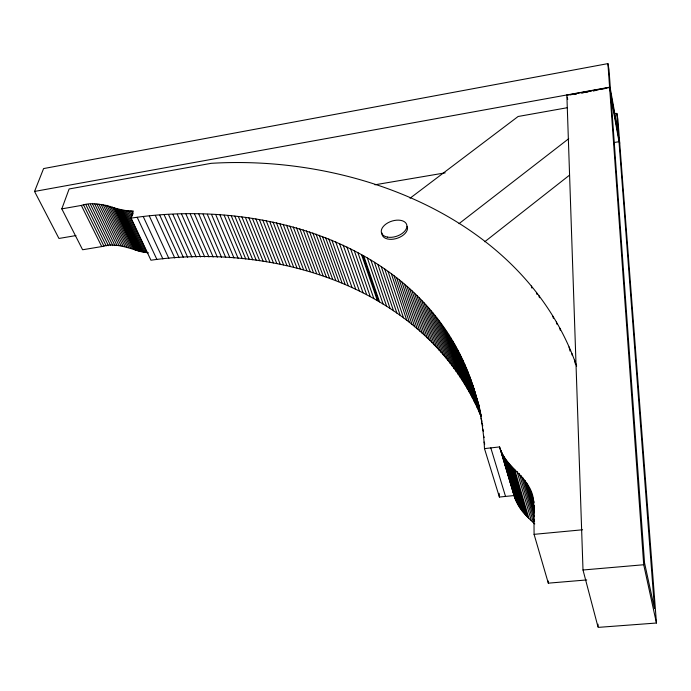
<?xml version="1.0" encoding="UTF-8"?>
<svg xmlns="http://www.w3.org/2000/svg" width="691" height="691" viewBox="0 0 691 691"><rect width="100%" height="100%" fill="white"/><g stroke="black" fill="none" stroke-linecap="round" stroke-linejoin="round"><path stroke-width="1.04" d="M131.117 218.131C257.277 198.835 412.562 240.563 466.252 367.845L480.858 415.956C428.74 289.667 277.255 242.109 150.94 260.213L131.117 218.131L133.32 211.04C115.544 211.386 99.461 199.328 81.331 205.434L61.81 208.863L82.6 249.762L101.741 246.575C118.152 241.401 132.75 250.902 148.453 252.846M61.81 208.863L69.117 188.971L211.17 163.326C356.124 154.473 525.108 219.349 576.657 366.075M75.967 235.571L58.942 238.464L34.55 191.442L43.585 168.578L607.916 63.615L609.013 69.731L610.412 89.156L618.341 133.095L616.838 113.393L614.714 113.765M484.737 241.755L569.419 175.238M459.023 223.659L568.728 138.692M410.039 198.231L518.112 116.494L567.268 107.718M34.55 191.442L609.6 87.213L607.916 63.615M570.118 94.883L572.226 94.494M574.333 94.114L576.441 93.734M581.701 92.784L583.809 92.395M585.916 92.015L591.176 91.065M593.284 90.685L598.553 89.726M600.66 89.346L605.921 88.396M574.342 94.365L576.449 93.985M581.718 93.026L583.826 92.646M585.925 92.266L588.032 91.886M593.301 90.927L595.409 90.547M613.763 142.579L618.998 141.69L611.017 97.638L644.522 562.785L654.498 608.616L618.998 141.69M374.954 184.791L445.177 172.862M466.252 367.845C477.066 393.404 483.121 420.914 484.486 448.614L499.567 446.922C505.769 468.757 531.906 477.291 533.677 501.519M484.486 448.614L499.394 497.054L514.035 495.559C517.455 507.203 525.963 516.108 534.791 523.933M532.804 498.461L533.884 506.823L534.083 534.342L582.591 529.781M583.005 569.997L643.718 564.746L656.45 623.023L598.121 627.385L583.005 569.997L566.87 95.211L609.617 87.463L643.718 564.746M534.083 534.342L548.308 583.161L586.728 579.939M81.331 205.434L101.741 246.575M83.628 205.054L103.996 246.229M88.163 204.484L108.452 245.72M85.909 204.735L106.233 245.944M90.391 204.286L110.638 245.564M94.753 204.104L114.931 245.443M92.594 204.165L112.797 245.469M98.977 204.199L119.085 245.599M96.887 204.113L117.029 245.486M103.037 204.588L123.084 246.056M101.033 204.355L121.106 245.789M106.906 205.296L126.902 246.834M104.997 204.899L125.019 246.411M110.56 206.341L130.513 247.948M108.755 205.771L128.733 247.352M115.639 208.457L135.548 250.168M114.775 208.103L134.693 249.805M113.972 207.741L133.899 249.425M112.296 206.998L132.231 248.639M119.664 209.649L139.53 251.446M118.576 209.382L138.45 251.161M117.548 209.097L137.431 250.85M116.563 208.786L136.464 250.522M123.248 210.332L143.063 252.189M121.996 210.124L141.828 251.965M120.804 209.9L140.653 251.714M127.282 210.79L147.036 252.716M125.883 210.66L145.663 252.56M124.544 210.505L144.333 252.388M130.21 210.971L132.499 215.851M128.725 210.893L131.471 216.749M137.215 217.354L156.917 259.514M131.739 211.014L133.113 213.951M143.296 216.663L162.877 258.909M149.36 216.058L168.829 258.391M155.389 215.532L174.745 257.95M159.794 215.195L179.073 257.683M164.19 214.91L183.383 257.449M168.569 214.659L187.676 257.268M172.931 214.443L191.96 257.121M177.285 214.279L196.227 257.017M181.621 214.158L200.485 256.957M185.939 214.072L204.726 256.94M190.241 214.029L208.95 256.966M194.534 214.029L213.165 257.026M198.809 214.072L217.363 257.138M203.068 214.158L221.543 257.285M207.317 214.279L225.715 257.484M211.541 214.452L229.87 257.717M215.756 214.659L234.007 257.993M219.954 214.91L238.136 258.313M224.143 215.212L242.247 258.676M227.71 215.497L245.754 259.021M231.269 215.808L249.252 259.393M234.819 216.162L252.742 259.799M238.36 216.542L256.214 260.239M241.885 216.948L259.678 260.706M245.4 217.397L263.133 261.215M248.898 217.872L266.571 261.742M252.379 218.373L270 262.312M255.86 218.909L273.411 262.908M259.324 219.479L276.815 263.53M262.77 220.084L280.209 264.195M266.208 220.714L283.586 264.886M269.628 221.379L286.955 265.612M273.04 222.079L290.306 266.363M279.812 223.564L296.966 267.978M276.435 222.804L293.64 267.158M283.18 224.359L300.283 268.834M286.54 225.188L303.582 269.715M289.875 226.043L306.864 270.639M293.2 226.933L310.138 271.589M296.517 227.857L313.394 272.574M299.808 228.816L316.633 273.593M303.09 229.809L319.864 274.638M306.355 230.837L323.077 275.726M312.842 232.979L329.452 277.989M309.603 231.891L326.273 276.841M316.063 234.102L332.621 279.173M319.259 235.26L335.774 280.391M322.447 236.452L338.91 281.643M325.616 237.678L342.028 282.93M328.769 238.939L345.129 284.251M331.905 240.235L348.221 285.608M335.705 241.859L351.952 287.301M339.48 243.534L355.666 289.054M346.942 247.05L363.017 292.708M343.22 245.262L359.355 290.859M350.631 248.881L366.653 294.616M354.293 250.764L370.255 296.569M357.921 252.707L373.84 298.581M361.531 254.703L377.381 300.645M363.777 255.964L379.601 301.958M362.671 255.316L378.513 301.293M367.362 258.019L383.134 304.083M370.912 260.118L386.623 306.26M377.891 264.48L393.499 310.751M374.418 262.278L390.078 308.48M381.32 266.735L396.884 313.083M384.714 269.041L400.227 315.459M388.066 271.408L403.527 317.886M394.06 275.83L409.443 322.438M391.374 273.817L406.792 320.365M396.72 277.886L412.061 324.545M401.946 282.092L417.217 328.864M399.346 279.976L414.652 326.688M407.059 286.445L422.253 333.321M404.52 284.251L419.748 331.075M409.564 288.683L424.732 335.601M414.496 293.252L429.595 340.274M412.043 290.946L427.176 337.925M419.29 297.959L434.337 345.085M416.906 295.584L431.979 342.667M423.963 302.822L438.949 350.043M421.648 300.378L436.652 347.547M428.498 307.832L443.423 355.148M426.252 305.31L441.204 352.574M432.894 312.98L447.777 360.391M430.718 310.389L445.617 357.757M439.226 320.995L454.03 368.536M437.153 318.283L451.983 365.789M435.045 315.614L449.893 363.069M443.259 326.523L458.029 374.151M441.264 323.742L456.051 371.326M449.02 335.1L463.739 382.849M447.137 332.198L461.873 379.912M445.22 329.339L459.964 377.018M456.146 347.063L470.804 394.967M454.428 344.014L469.094 391.883M484.089 442.024L484.728 444.088M452.665 341.009L467.349 388.834M450.869 338.029L465.561 385.82M462.84 360.192L477.455 408.234M481.852 422.814L482.793 425.906M461.044 356.452L475.667 404.46M482.759 429.111L483.389 431.175M459.455 353.282L474.086 401.255M457.822 350.156L472.463 398.094M483.51 435.52L484.141 437.584M473.655 387.901L479.286 406.455M472.307 383.781L479.252 406.576M470.891 379.713L479.908 409.461M469.414 375.705L480.599 412.605M479.329 409.314L481.204 415.49M467.867 371.741L481.23 415.792M490.809 447.898L505.527 496.432M480.245 413.754L481.186 416.846M464.577 363.993L479.191 412.069M481.091 418.262L482.024 421.346M502.383 453.693L516.833 502.366M501.606 452.061L516.065 500.725M500.88 450.394L515.339 499.049M500.198 448.675L514.657 497.321M499.567 446.922L514.035 495.559M506.892 461.156L521.282 509.872M505.916 459.757L520.314 508.472M504.974 458.314L519.39 507.013M504.067 456.82L518.492 505.51M503.203 455.283L517.645 503.964M511.141 466.192L525.445 514.959M510.036 465.017L524.365 513.767M508.956 463.782L523.303 512.523M507.911 462.495L522.275 511.228M514.614 469.362L528.848 518.164M513.43 468.36L527.691 517.153M512.273 467.306L526.559 516.082M517.041 471.435L531.224 520.263M521.377 475.797L534.592 521.619M519.295 473.577L533.435 522.439M526.62 482.854L534.497 510.373M533.97 509.673L534.558 511.711M525.039 480.444L534.393 513.05M523.294 478.086L534.419 516.799M531.353 493.063L533.893 501.865M530.403 490.437L533.893 502.677M533.305 501.217L533.884 503.255M529.297 487.855L533.668 503.152M533.953 505.026L534.54 507.064M528.036 485.324L534.445 507.755M533.884 506.823L534.471 508.861M531.379 286.014L531.897 288.087M536.466 292.388L536.976 294.47M538.945 295.653L539.455 297.726M552.86 316.21L553.37 318.301M559.762 328.104L560.263 330.203M556.376 322.092L556.877 324.183M571.863 353.516L572.347 355.58M569.056 346.951L570.032 351.08M574.515 360.21L575.482 364.347M566.862 94.961L566.974 95.695M567.302 97.301L567.726 99.383M609.6 87.213L619.741 143.469L656.45 623.023M608.987 87.325L609.082 87.817M616.838 113.393L617.884 119.189L619.723 143.21M499.144 493.296L499.394 497.054M597.991 624.154L598.078 626.305M548.283 581.027L548.308 583.161M407.206 226.32A13.241 7.946 -18.3 0 1 395.908 238.654A13.241 7.946 -18.3 0 1 381.924 232.953M387.323 237.091A13.259 7.938 -18.3 0 0 406.921 226.398A13.259 7.938 -18.3 0 0 388.04 222.744A13.259 7.938 -18.3 0 0 387.323 237.091"/></g></svg>
